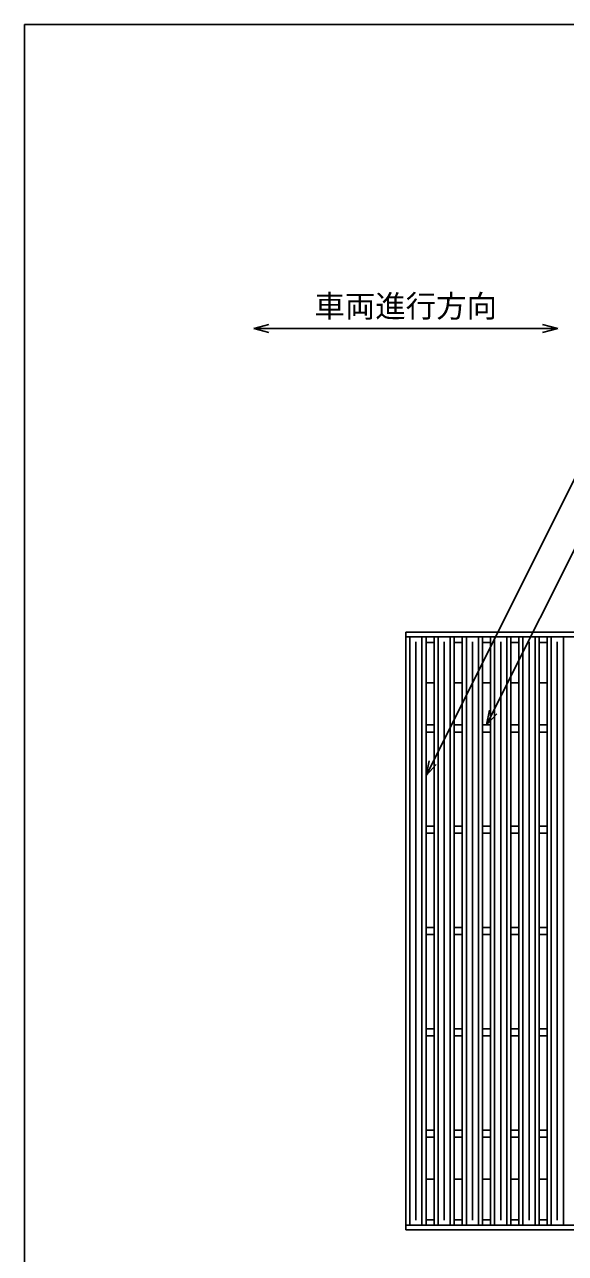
# Model space of a CAD drawing. Units: millimetres on the paper, scale 1:10. Extents: x 0 to 356, y 0 to 233.
# Drawn here: x 9.6 to 63, y 112 to 233.3 of the extents above; entities that cross this region are included whole.
import ezdxf
from ezdxf.enums import TextEntityAlignment as Align

# ---------------------------------------------------------------- set-up
doc = ezdxf.new("R2010")
doc.units = ezdxf.units.MM
for name, color, linetype, lineweight in [('0_2', 150, 'Continuous', 25), ('16', 3, 'Continuous', 25), ('22', 2, 'Continuous', 25)]:
    doc.layers.add(name, color=color, linetype=linetype, lineweight=lineweight)
doc.styles.add('ベクトル', font='')
doc.styles.get('ベクトル').set_extended_font_data('ベクトル')

msp = doc.modelspace()

# ---------------------------------------------------------------- linework, layer by layer
at = {"layer": '0_2'}
for p, q in [((9.6, 13.35), (9.6, 233.35)), ((9.6, 233.35), (355.6, 233.35))]:
    msp.add_line(p, q, dxfattribs=at)
at = {"layer": '16'}
for p, q in [((47.2, 173.35), (146.8, 173.35)), ((47.2, 172.9), (47.2, 173.35)), ((47.2, 172.9), (146.8, 172.9)), ((47.2, 114.8), (47.2, 172.9)), ((47.2, 172.9), (49.2, 172.9)), ((47.6, 114.8), (47.6, 172.9)), ((48.2, 115.3), (48.2, 172.4)), ((48.8, 114.8), (48.8, 172.9)), ((49.2, 114.8), (49.2, 172.9)), ((49.2, 172.35), (49.99, 172.35)), ((49.99, 114.8), (49.99, 172.9)), ((49.99, 172.9), (51.99, 172.9)), ((50.39, 114.8), (50.39, 172.9)), ((50.99, 115.3), (50.99, 172.4)), ((51.59, 114.8), (51.59, 172.9)), ((51.99, 114.8), (51.99, 172.9)), ((51.99, 172.35), (52.78, 172.35)), ((52.78, 114.8), (52.78, 172.9)), ((52.78, 172.9), (54.78, 172.9)), ((53.18, 114.8), (53.18, 172.9)), ((53.78, 115.3), (53.78, 172.4)), ((54.38, 114.8), (54.38, 172.9)), ((54.78, 114.8), (54.78, 172.9)), ((54.78, 172.35), (55.57, 172.35)), ((55.57, 114.8), (55.57, 172.9)), ((55.57, 172.9), (57.57, 172.9)), ((55.97, 114.8), (55.97, 172.9)), ((56.57, 115.3), (56.57, 172.4)), ((57.17, 114.8), (57.17, 172.9)), ((57.57, 114.8), (57.57, 172.9)), ((57.57, 172.35), (58.36, 172.35)), ((58.36, 114.8), (58.36, 172.9)), ((58.36, 172.9), (60.36, 172.9)), ((58.76, 114.8), (58.76, 172.9)), ((59.36, 115.3), (59.36, 172.4)), ((59.96, 114.8), (59.96, 172.9)), ((60.36, 114.8), (60.36, 172.9)), ((60.36, 172.35), (61.15, 172.35)), ((61.15, 114.8), (61.15, 172.9)), ((61.15, 172.9), (63.15, 172.9)), ((61.55, 114.8), (61.55, 172.9)), ((62.15, 115.3), (62.15, 172.4)), ((62.75, 114.8), (62.75, 172.9)), ((49.2, 168.35), (49.99, 168.35)), ((51.99, 168.35), (52.78, 168.35)), ((54.78, 168.35), (55.57, 168.35)), ((57.57, 168.35), (58.36, 168.35)), ((60.36, 168.35), (61.15, 168.35)), ((49.2, 164.2), (49.99, 164.2)), ((51.99, 164.2), (52.78, 164.2)), ((54.78, 164.2), (55.57, 164.2)), ((57.57, 164.2), (58.36, 164.2)), ((60.36, 164.2), (61.15, 164.2)), ((49.2, 163.5), (49.99, 163.5)), ((51.99, 163.5), (52.78, 163.5)), ((54.78, 163.5), (55.57, 163.5)), ((57.57, 163.5), (58.36, 163.5)), ((60.36, 163.5), (61.15, 163.5)), ((49.2, 154.2), (49.99, 154.2)), ((51.99, 154.2), (52.78, 154.2)), ((54.78, 154.2), (55.57, 154.2)), ((57.57, 154.2), (58.36, 154.2)), ((60.36, 154.2), (61.15, 154.2)), ((49.2, 153.5), (49.99, 153.5)), ((51.99, 153.5), (52.78, 153.5)), ((54.78, 153.5), (55.57, 153.5)), ((57.57, 153.5), (58.36, 153.5)), ((60.36, 153.5), (61.15, 153.5)), ((49.2, 144.2), (49.99, 144.2)), ((49.2, 143.5), (49.99, 143.5)), ((51.99, 144.2), (52.78, 144.2)), ((51.99, 143.5), (52.78, 143.5)), ((54.78, 144.2), (55.57, 144.2)), ((54.78, 143.5), (55.57, 143.5)), ((57.57, 144.2), (58.36, 144.2)), ((57.57, 143.5), (58.36, 143.5)), ((60.36, 144.2), (61.15, 144.2)), ((60.36, 143.5), (61.15, 143.5)), ((49.2, 134.2), (49.99, 134.2)), ((49.2, 133.5), (49.99, 133.5)), ((51.99, 134.2), (52.78, 134.2)), ((51.99, 133.5), (52.78, 133.5)), ((54.78, 134.2), (55.57, 134.2)), ((54.78, 133.5), (55.57, 133.5)), ((57.57, 134.2), (58.36, 134.2)), ((57.57, 133.5), (58.36, 133.5)), ((60.36, 134.2), (61.15, 134.2)), ((60.36, 133.5), (61.15, 133.5)), ((49.2, 124.2), (49.99, 124.2)), ((51.99, 124.2), (52.78, 124.2)), ((54.78, 124.2), (55.57, 124.2)), ((57.57, 124.2), (58.36, 124.2)), ((60.36, 124.2), (61.15, 124.2)), ((49.2, 123.5), (49.99, 123.5)), ((51.99, 123.5), (52.78, 123.5)), ((54.78, 123.5), (55.57, 123.5)), ((57.57, 123.5), (58.36, 123.5)), ((60.36, 123.5), (61.15, 123.5)), ((49.2, 119.35), (49.99, 119.35)), ((51.99, 119.35), (52.78, 119.35)), ((54.78, 119.35), (55.57, 119.35)), ((57.57, 119.35), (58.36, 119.35)), ((60.36, 119.35), (61.15, 119.35)), ((49.2, 115.35), (49.99, 115.35)), ((51.99, 115.35), (52.78, 115.35)), ((54.78, 115.35), (55.57, 115.35)), ((57.57, 115.35), (58.36, 115.35)), ((60.36, 115.35), (61.15, 115.35)), ((47.2, 114.8), (146.8, 114.8)), ((47.2, 114.35), (47.2, 114.8)), ((47.2, 114.8), (49.2, 114.8)), ((47.2, 114.35), (146.8, 114.35)), ((49.99, 114.8), (51.99, 114.8)), ((52.78, 114.8), (54.78, 114.8)), ((55.57, 114.8), (57.57, 114.8)), ((58.36, 114.8), (60.36, 114.8)), ((61.15, 114.8), (63.15, 114.8))]:
    msp.add_line(p, q, dxfattribs=at)
at = {"layer": '22', "color": 4}
for p, q in [((32.2, 203.35), (33.7, 203.75)), ((33.7, 202.95), (32.2, 203.35)), ((32.2, 203.35), (62.2, 203.35)), ((62.2, 203.35), (60.7, 203.75)), ((60.7, 202.95), (62.2, 203.35)), ((49.2, 159.2), (70.725, 202.25)), ((55.175, 164.2), (71.95, 197.75)), ((55.175, 164.2), (55.475, 165.66)), ((55.175, 164.2), (56.175, 165.3)), ((49.2, 159.2), (49.5, 160.66)), ((49.2, 159.2), (50.2, 160.3))]:
    msp.add_line(p, q, dxfattribs=at)

# ---------------------------------------------------------------- texts
at = {"layer": '22', "style": 'ベクトル'}
msp.add_text('車両進行方向', height=2.199, dxfattribs=at).set_placement((38.2, 205.55), align=Align.MIDDLE_LEFT)

doc.saveas('drawing.dxf')
